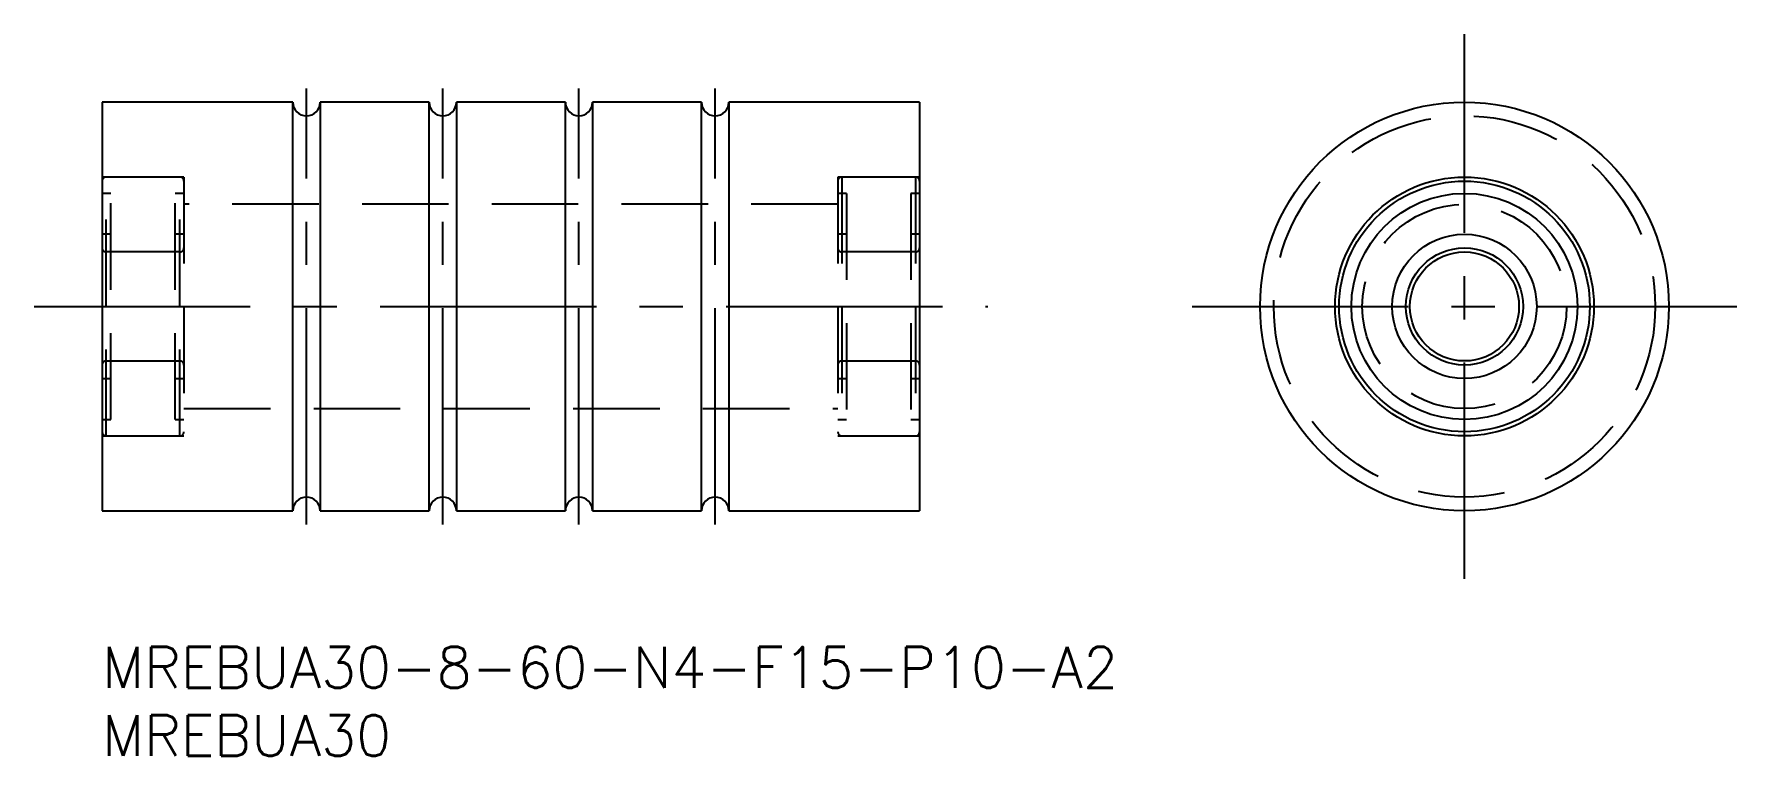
# Model space of a CAD drawing. Extents: x -5 to 120, y -8 to 45.
import ezdxf

# ---------------------------------------------------------------- set-up
doc = ezdxf.new("R2010")
doc.units = 0
doc.header["$LTSCALE"] = 0.5
doc.linetypes.add('CENTER', pattern=[50.8, 31.75, -6.35, 6.35, -6.35])
doc.linetypes.add('DASHED', pattern=[19.05, 12.7, -6.35])
for name, color, linetype in [('MSM_CENTER', 1, 'CENTER'), ('MSM_CONTINUOUS', 7, 'CONTINUOUS'), ('MSM_DASHED', 4, 'DASHED'), ('MSM_NARROW', 5, 'CONTINUOUS'), ('MSM_PART_NUMBER', 7, 'CONTINUOUS')]:
    doc.layers.add(name, color=color, linetype=linetype)
doc.styles.get("Standard").update_dxf_attribs({"font": 'txt.shx', "height": 3, "bigfont": 'bigfont.shx'})

msp = doc.modelspace()

# ---------------------------------------------------------------- linework, layer by layer
at = {"layer": 'MSM_CENTER'}
for p, q in [((100, 5), (100, 45)), ((15, 9), (15, 41)), ((25, 9), (25, 41)), ((35, 9), (35, 41)), ((45, 9), (45, 41)), ((-5, 25), (65, 25)), ((80, 25), (120, 25))]:
    msp.add_line(p, q, dxfattribs=at)
at = {"layer": 'MSM_CONTINUOUS'}
for p, q in [((14, 40), (0, 40)), ((0, 40), (0, 10)), ((14, 10), (14, 40)), ((16, 40), (16, 10)), ((24, 40), (16, 40)), ((24, 10), (24, 40)), ((26, 40), (26, 10)), ((34, 40), (26, 40)), ((34, 10), (34, 40)), ((36, 40), (36, 10)), ((44, 40), (36, 40)), ((44, 10), (44, 40)), ((46, 40), (46, 10)), ((60, 40), (46, 40)), ((60, 40), (60, 10)), ((0, 10), (14, 10)), ((16, 10), (24, 10)), ((26, 10), (34, 10)), ((36, 10), (44, 10)), ((46, 10), (60, 10))]:
    msp.add_line(p, q, dxfattribs=at)
for radius in [15, 9.5, 8.3, 5.3, 4]:
    msp.add_circle((100, 25), radius, dxfattribs=at)
for centre, start, end in [((15, 40), 180, 0), ((25, 40), 180, 0), ((35, 40), 180, 0), ((45, 40), 180, 0), ((15, 10), 0, 180), ((25, 10), 0, 180), ((35, 10), 0, 180), ((45, 10), 0, 180)]:
    msp.add_arc(centre, 1, start, end, dxfattribs=at)
at = {"layer": 'MSM_DASHED'}
for p, q in [((6, 34.5), (0, 34.5)), ((0.3, 15.5), (0.3, 34.5)), ((5.7, 15.5), (5.7, 34.5)), ((6, 34.5), (6, 15.5)), ((60, 34.5), (54, 34.5)), ((54, 34.5), (54, 15.5)), ((54.3, 34.5), (54.3, 15.5)), ((59.7, 34.5), (59.7, 15.5)), ((0.64, 33.3), (0, 33.3)), ((0.64, 16.7), (0.64, 33.3)), ((6, 33.3), (5.36, 33.3)), ((5.36, 16.7), (5.36, 33.3)), ((54, 32.5), (6, 32.5)), ((54.64, 33.3), (54, 33.3)), ((54.64, 33.3), (54.64, 16.7)), ((60, 33.3), (59.36, 33.3)), ((59.36, 33.3), (59.36, 16.7)), ((0.64, 30.3), (0, 30.3)), ((6, 30.3), (5.36, 30.3)), ((54.64, 30.3), (54, 30.3)), ((60, 30.3), (59.36, 30.3)), ((5.7, 29), (0.3, 29)), ((59.7, 29), (54.3, 29)), ((0.3, 21), (5.7, 21)), ((54.3, 21), (59.7, 21)), ((0, 19.7), (0.64, 19.7)), ((5.36, 19.7), (6, 19.7)), ((54, 19.7), (54.64, 19.7)), ((59.36, 19.7), (60, 19.7)), ((6, 17.5), (54, 17.5)), ((0, 16.7), (0.64, 16.7)), ((5.36, 16.7), (6, 16.7)), ((54, 16.7), (54.64, 16.7)), ((59.36, 16.7), (60, 16.7)), ((0, 15.5), (6, 15.5)), ((54, 15.5), (60, 15.5))]:
    msp.add_line(p, q, dxfattribs=at)
for radius in [14, 7.5]:
    msp.add_circle((100, 25), radius, dxfattribs=at)
for centre, start, end in [((0.3, 34.2), 90, 180), ((5.7, 34.2), 0, 90), ((54.3, 34.2), 90, 180), ((59.7, 34.2), 0, 90), ((0.3, 29.3), 180, 270), ((5.7, 29.3), 270, 360), ((54.3, 29.3), 180, 270), ((59.7, 29.3), 270, 360), ((0.3, 20.7), 90, 180), ((5.7, 20.7), 0, 90), ((54.3, 20.7), 90, 180), ((59.7, 20.7), 0, 90), ((0.3, 15.8), 180, 270), ((5.7, 15.8), 270, 360), ((54.3, 15.8), 180, 270), ((59.7, 15.8), 270, 360)]:
    msp.add_arc(centre, 0.3, start, end, dxfattribs=at)
at = {"layer": 'MSM_NARROW'}
for radius in [9.2, 4.3]:
    msp.add_circle((100, 25), radius, dxfattribs=at)

# ---------------------------------------------------------------- texts
at = {"layer": 'MSM_PART_NUMBER'}
for s, p in [('MREBUA30-8-60-N4-F15-P10-A2', (0, -3)), ('MREBUA30', (0, -8))]:
    msp.add_text(s, height=3, dxfattribs=at).set_placement(p)

doc.saveas('drawing.dxf')
